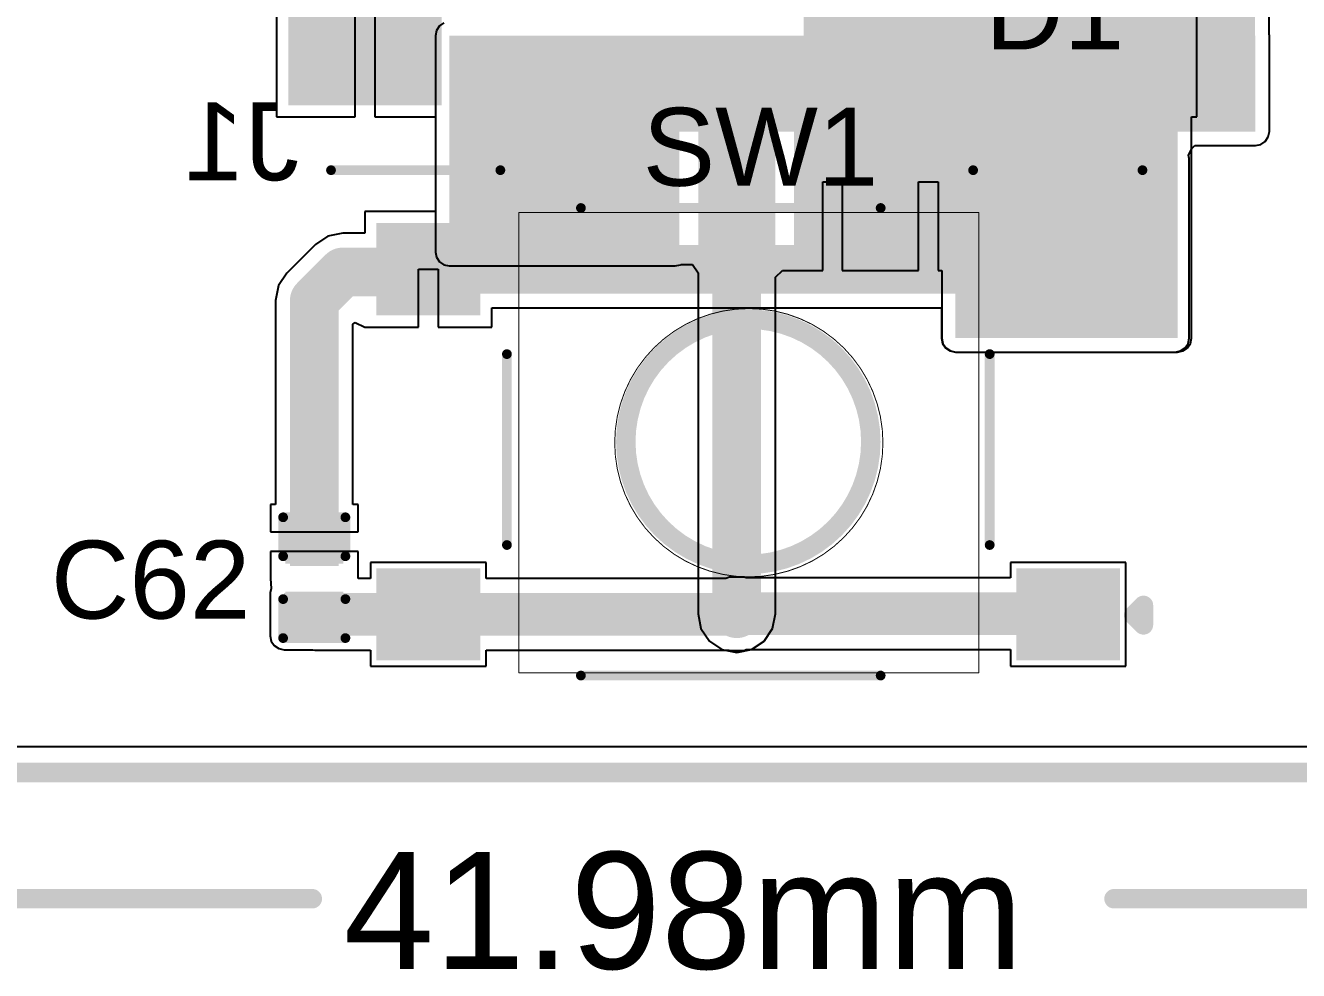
# Model space of a CAD drawing. Header units: millimetres. Extents: x -0.17 to 1.66, y -0.1 to 0.88.
# Drawn here: x 0.457 to 1.111, y -0.102 to 0.383 of the extents above; entities that cross this region are included whole.
import ezdxf

# ---------------------------------------------------------------- set-up
doc = ezdxf.new("R2010")
doc.units = ezdxf.units.MM
doc.header["$MEASUREMENT"] = 0
for name, color, linetype in [('BottomLayer', 5, 'Continuous'), ('BottomOverlay', 54, 'Continuous'), ('BottomPaste', 16, 'Continuous'), ('BottomSolder', 6, 'Continuous'), ('Mechanical1', 6, 'Continuous'), ('Mechanical2', 216, 'Continuous'), ('TopLayer', 1, 'Continuous'), ('TopOverlay', 2, 'Continuous'), ('TopPaste', 8, 'Continuous'), ('TopSolder', 216, 'Continuous'), ('ViaHoleLayer', 16, 'Continuous')]:
    doc.layers.add(name, color=color, linetype=linetype)
doc.styles.add('Arial', font='arial.ttf', dxfattribs={"height": 0.2})

# ---------------------------------------------------------------- blocks, each defined once
blk = doc.blocks.new('1_25_5PWB_B_1')
at = {"layer": 'BottomLayer'}
for points in [[(-0.22637785, 0.1072834), (-0.15551175, 0.1072834), (-0.15551175, -0.0068898), (-0.22637785, -0.0068898)], [(0.22637805, -0.0068898), (0.15551195, -0.0068898), (0.15551195, 0.1072834), (0.22637805, 0.1072834)], [(-0.11417315, -0.01476385), (-0.08267705, -0.01476385), (-0.08267705, -0.08562995), (-0.11417315, -0.08562995)], [(-0.06496055, -0.01476385), (-0.03346445, -0.01476385), (-0.03346445, -0.08562995), (-0.06496055, -0.08562995)], [(-0.01574795, -0.01476385), (0.01574815, -0.01476385), (0.01574815, -0.08562995), (-0.01574795, -0.08562995)], [(0.03346465, -0.01476385), (0.06496075, -0.01476385), (0.06496075, -0.08562995), (0.03346465, -0.08562995)], [(0.08267725, -0.01476385), (0.11417335, -0.01476385), (0.11417335, -0.08562995), (0.08267725, -0.08562995)]]:
    blk.add_hatch(color=5, dxfattribs=at).paths.add_polyline_path(points)
at = {"layer": 'BottomPaste'}
for points in [[(-0.22637785, 0.1072834), (-0.15551175, 0.1072834), (-0.15551175, -0.0068898), (-0.22637785, -0.0068898)], [(0.22637805, -0.0068898), (0.15551195, -0.0068898), (0.15551195, 0.1072834), (0.22637805, 0.1072834)], [(-0.11417315, -0.01476385), (-0.08267705, -0.01476385), (-0.08267705, -0.08562995), (-0.11417315, -0.08562995)], [(-0.06496055, -0.01476385), (-0.03346445, -0.01476385), (-0.03346445, -0.08562995), (-0.06496055, -0.08562995)], [(-0.01574795, -0.01476385), (0.01574815, -0.01476385), (0.01574815, -0.08562995), (-0.01574795, -0.08562995)], [(0.03346465, -0.01476385), (0.06496075, -0.01476385), (0.06496075, -0.08562995), (0.03346465, -0.08562995)], [(0.08267725, -0.01476385), (0.11417335, -0.01476385), (0.11417335, -0.08562995), (0.08267725, -0.08562995)]]:
    blk.add_hatch(color=16, dxfattribs=at).paths.add_polyline_path(points)
at = {"layer": 'BottomSolder'}
for points in [[(-0.23037785, 0.1112834), (-0.15151175, 0.1112834), (-0.15151175, -0.0108898), (-0.23037785, -0.0108898)], [(0.23037805, -0.0108898), (0.15151195, -0.0108898), (0.15151195, 0.1112834), (0.23037805, 0.1112834)], [(-0.11817315, -0.01076385), (-0.07867705, -0.01076385), (-0.07867705, -0.08962995), (-0.11817315, -0.08962995)], [(-0.06896055, -0.01076385), (-0.02946445, -0.01076385), (-0.02946445, -0.08962995), (-0.06896055, -0.08962995)], [(-0.01974795, -0.01076385), (0.01974815, -0.01076385), (0.01974815, -0.08962995), (-0.01974795, -0.08962995)], [(0.02946465, -0.01076385), (0.06896075, -0.01076385), (0.06896075, -0.08962995), (0.02946465, -0.08962995)], [(0.07867725, -0.01076385), (0.11817335, -0.01076385), (0.11817335, -0.08962995), (0.07867725, -0.08962995)]]:
    blk.add_hatch(color=6, dxfattribs=at).paths.add_polyline_path(points)
at = {"layer": 'BottomOverlay'}
for points, const_width in [([(-0.2154251, 0.1368031), (0.2105749, 0.1368031)], 0.005), ([(-0.0114251, 0.1208031), (-0.0014251, 0.1108031)], 0.01), ([(-0.0114251, 0.1208031), (0.0085749, 0.1208031)], 0.01), ([(-0.0014251, 0.1108031), (0.0085749, 0.1208031)], 0.01), ([(-0.2084251, -0.0441969), (-0.1214251, -0.0441969)], 0.005), ([(0.1214253, -0.0441969), (0.2084253, -0.0441969)], 0.005), ([(-0.1284251, -0.0601969), (-0.1234251, -0.0651969)], 0.01), ([(-0.1284251, -0.0701969), (-0.1284251, -0.0601969)], 0.01), ([(-0.1284251, -0.0701969), (-0.1234251, -0.0651969)], 0.01)]:
    blk.add_lwpolyline(points, dxfattribs=dict(at, const_width=const_width))
for points, const_width in [([(-0.2166751, 0.1368031, 1), (-0.2141751, 0.1368031, 1)], 0.0025), ([(0.2093249, 0.1368031, 1), (0.2118249, 0.1368031, 1)], 0.0025), ([(-0.0139251, 0.1208031, 1), (-0.0089251, 0.1208031, 1)], 0.005), ([(-0.0139251, 0.1208031, 1), (-0.0089251, 0.1208031, 1)], 0.005), ([(0.0060749, 0.1208031, 1), (0.0110749, 0.1208031, 1)], 0.005), ([(0.0060749, 0.1208031, 1), (0.0110749, 0.1208031, 1)], 0.005), ([(-0.0039251, 0.1108031, 1), (0.0010749, 0.1108031, 1)], 0.005), ([(-0.0039251, 0.1108031, 1), (0.0010749, 0.1108031, 1)], 0.005), ([(-0.2096751, -0.0441969, 1), (-0.2071751, -0.0441969, 1)], 0.0025), ([(-0.1226751, -0.0441969, 1), (-0.1201751, -0.0441969, 1)], 0.0025), ([(0.1201753, -0.0441969, 1), (0.1226753, -0.0441969, 1)], 0.0025), ([(0.2071753, -0.0441969, 1), (0.2096753, -0.0441969, 1)], 0.0025), ([(-0.1309251, -0.0601969, 1), (-0.1259251, -0.0601969, 1)], 0.005), ([(-0.1309251, -0.0601969, 1), (-0.1259251, -0.0601969, 1)], 0.005), ([(-0.1309251, -0.0701969, 1), (-0.1259251, -0.0701969, 1)], 0.005), ([(-0.1309251, -0.0701969, 1), (-0.1259251, -0.0701969, 1)], 0.005), ([(-0.1259251, -0.0651969, 1), (-0.1209251, -0.0651969, 1)], 0.005), ([(-0.1259251, -0.0651969, 1), (-0.1209251, -0.0651969, 1)], 0.005)]:
    blk.add_lwpolyline(points, format="xyb", close=True, dxfattribs=dict(at, const_width=const_width))
blk = doc.blocks.new('K2_1102SP_C4SC_04_2')
at = {"layer": 'TopLayer'}
for points in [[(-0.1417322, 0.06889775), (-0.1870078, 0.06889775), (-0.1870078, 0.10826785), (-0.1417322, 0.10826785)], [(0.187008, 0.06889775), (0.1417324, 0.06889775), (0.1417324, 0.10826785), (0.187008, 0.10826785)], [(-0.1417322, -0.10826765), (-0.1870078, -0.10826765), (-0.1870078, -0.06889755), (-0.1417322, -0.06889755)], [(0.187008, -0.10826765), (0.1417324, -0.10826765), (0.1417324, -0.06889755), (0.187008, -0.06889755)]]:
    blk.add_hatch(color=1, dxfattribs=at).paths.add_polyline_path(points)
at = {"layer": 'TopPaste'}
for points in [[(-0.1417322, 0.06889775), (-0.1870078, 0.06889775), (-0.1870078, 0.10826785), (-0.1417322, 0.10826785)], [(0.187008, 0.06889775), (0.1417324, 0.06889775), (0.1417324, 0.10826785), (0.187008, 0.10826785)], [(-0.1417322, -0.10826765), (-0.1870078, -0.10826765), (-0.1870078, -0.06889755), (-0.1417322, -0.06889755)], [(0.187008, -0.10826765), (0.1417324, -0.10826765), (0.1417324, -0.06889755), (0.187008, -0.06889755)]]:
    blk.add_hatch(color=8, dxfattribs=at).paths.add_polyline_path(points)
at = {"layer": 'TopSolder'}
for points in [[(-0.1377322, 0.06489775), (-0.1910078, 0.06489775), (-0.1910078, 0.11226785), (-0.1377322, 0.11226785)], [(0.191008, 0.06489775), (0.1377324, 0.06489775), (0.1377324, 0.11226785), (0.191008, 0.11226785)], [(-0.1377322, -0.11226765), (-0.1910078, -0.11226765), (-0.1910078, -0.06489755), (-0.1377322, -0.06489755)], [(0.191008, -0.11226765), (0.1377324, -0.11226765), (0.1377324, -0.06489755), (0.191008, -0.06489755)]]:
    blk.add_hatch(color=216, dxfattribs=at).paths.add_polyline_path(points)
at = {"layer": 'TopOverlay'}
for points, const_width in [([(0.086, 0.12), (-0.068, 0.12)], 0.005), ([(-0.198, 0.089), (-0.203, 0.094)], 0.01), ([(-0.203, 0.094), (-0.203, 0.084)], 0.01), ([(-0.198, 0.089), (-0.203, 0.084)], 0.01), ([(-0.124, 0.053), (-0.124, -0.045)], 0.005), ([(0.1240002, 0.053), (0.1240002, -0.045)], 0.005), ([(0.086, -0.1199998), (-0.068, -0.1199998)], 0.005)]:
    blk.add_lwpolyline(points, dxfattribs=dict(at, const_width=const_width))
for points, const_width in [([(-0.06925, 0.12, 1), (-0.06675, 0.12, 1)], 0.0025), ([(0.08475, 0.12, 1), (0.08725, 0.12, 1)], 0.0025), ([(-0.2055, 0.094, 1), (-0.2005, 0.094, 1)], 0.005), ([(-0.2055, 0.094, 1), (-0.2005, 0.094, 1)], 0.005), ([(-0.2005, 0.089, 1), (-0.1955, 0.089, 1)], 0.005), ([(-0.2005, 0.089, 1), (-0.1955, 0.089, 1)], 0.005), ([(-0.2055, 0.084, 1), (-0.2005, 0.084, 1)], 0.005), ([(-0.2055, 0.084, 1), (-0.2005, 0.084, 1)], 0.005), ([(0.0629365, 0, 1), (-0.0629365, 0, 1)], 0.01), ([(-0.12525, 0.053, 1), (-0.12275, 0.053, 1)], 0.0025), ([(0.1227502, 0.053, 1), (0.1252502, 0.053, 1)], 0.0025), ([(-0.0654365, 0, 1), (-0.0604365, 0, 1)], 0.005), ([(0.0604365, 0, 1), (0.0654365, 0, 1)], 0.005), ([(-0.12525, -0.045, 1), (-0.12275, -0.045, 1)], 0.0025), ([(0.1227502, -0.045, 1), (0.1252502, -0.045, 1)], 0.0025), ([(-0.06925, -0.1199998, 1), (-0.06675, -0.1199998, 1)], 0.0025), ([(0.08475, -0.1199998, 1), (0.08725, -0.1199998, 1)], 0.0025)]:
    blk.add_lwpolyline(points, format="xyb", close=True, dxfattribs=dict(at, const_width=const_width))
blk = doc.blocks.new('C___0402_8')
at = {"layer": 'TopLayer'}
for points in [[(-0.0275, -0.0125), (-0.0275, 0.0125), (-0.0095, 0.0125), (-0.0095, -0.0125)], [(0.0095, -0.0125), (0.0095, 0.0125), (0.0275, 0.0125), (0.0275, -0.0125)]]:
    blk.add_hatch(color=1, dxfattribs=at).paths.add_polyline_path(points)
at = {"layer": 'TopPaste'}
for points in [[(-0.0275, -0.0125), (-0.0275, 0.0125), (-0.0095, 0.0125), (-0.0095, -0.0125)], [(0.0095, -0.0125), (0.0095, 0.0125), (0.0275, 0.0125), (0.0275, -0.0125)]]:
    blk.add_hatch(color=8, dxfattribs=at).paths.add_polyline_path(points)
at = {"layer": 'TopSolder'}
for points in [[(-0.0298622, -0.0148622), (-0.0298622, 0.0148622), (-0.0071378, 0.0148622), (-0.0071378, -0.0148622)], [(0.0071378, -0.0148622), (0.0071378, 0.0148622), (0.0298622, 0.0148622), (0.0298622, -0.0148622)]]:
    blk.add_hatch(color=216, dxfattribs=at).paths.add_polyline_path(points)
at = {"layer": 'TopOverlay', "const_width": 0.005}
for points in [[(-0.031, -0.016), (-0.031, 0.016)], [(-0.011, 0.016), (-0.031, 0.016)], [(0.031, 0.016), (0.011, 0.016)], [(0.031, -0.016), (0.031, 0.016)], [(-0.011, -0.016), (-0.031, -0.016)], [(0.031, -0.016), (0.011, -0.016)]]:
    blk.add_lwpolyline(points, dxfattribs=at)
at = {"layer": 'TopOverlay', "const_width": 0.0025}
for points in [[(-0.03225, 0.016, 1), (-0.02975, 0.016, 1)], [(-0.03225, 0.016, 1), (-0.02975, 0.016, 1)], [(-0.01225, 0.016, 1), (-0.00975, 0.016, 1)], [(0.00975, 0.016, 1), (0.01225, 0.016, 1)], [(0.02975, 0.016, 1), (0.03225, 0.016, 1)], [(0.02975, 0.016, 1), (0.03225, 0.016, 1)], [(-0.03225, -0.016, 1), (-0.02975, -0.016, 1)], [(-0.03225, -0.016, 1), (-0.02975, -0.016, 1)], [(-0.01225, -0.016, 1), (-0.00975, -0.016, 1)], [(0.00975, -0.016, 1), (0.01225, -0.016, 1)], [(0.02975, -0.016, 1), (0.03225, -0.016, 1)], [(0.02975, -0.016, 1), (0.03225, -0.016, 1)]]:
    blk.add_lwpolyline(points, format="xyb", close=True, dxfattribs=at)

msp = doc.modelspace()

# ---------------------------------------------------------------- hatches: boundary and pattern name
at = {"layer": 'BottomLayer'}
for points in [[(0.856841, 0.265197), (1.049, 0.265197), (1.049, 0.397197), (0.856841, 0.397197)], [(0.674841, 0.267197), (0.790841, 0.267197), (0.790841, 0.375197), (0.674841, 0.375197)], [(0.935, 0.223), (1.049, 0.223), (1.049, 0.307), (0.935, 0.307)]]:
    msp.add_hatch(color=5, dxfattribs=at).paths.add_polyline_path(points)
h = msp.add_hatch(color=5, dxfattribs=at)
edge = h.paths.add_edge_path()
edge.add_arc((0.690841, 0.357197), 0.011811, 0, 360)
h = msp.add_hatch(color=5, dxfattribs=at)
edge = h.paths.add_edge_path()
edge.add_arc((0.718841, 0.357197), 0.011811, 0, 360)
h = msp.add_hatch(color=5, dxfattribs=at)
edge = h.paths.add_edge_path()
edge.add_arc((0.746841, 0.357197), 0.011811, 0, 360)
h = msp.add_hatch(color=5, dxfattribs=at)
edge = h.paths.add_edge_path()
edge.add_arc((0.774841, 0.357197), 0.011811, 0, 360)
h = msp.add_hatch(color=5, dxfattribs=at)
edge = h.paths.add_edge_path()
edge.add_arc((0.690841, 0.3306971), 0.011811, 0, 360)
h = msp.add_hatch(color=5, dxfattribs=at)
edge = h.paths.add_edge_path()
edge.add_arc((0.690841, 0.3041972), 0.011811, 0, 360)
h = msp.add_hatch(color=5, dxfattribs=at)
edge = h.paths.add_edge_path()
edge.add_arc((0.951841, 0.295197), 0.011811, 0, 360)
h = msp.add_hatch(color=5, dxfattribs=at)
edge = h.paths.add_edge_path()
edge.add_arc((0.9785606, 0.295197), 0.011811, 0, 360)
h = msp.add_hatch(color=5, dxfattribs=at)
edge = h.paths.add_edge_path()
edge.add_arc((1.0052802, 0.295197), 0.011811, 0, 360)
h = msp.add_hatch(color=5, dxfattribs=at)
edge = h.paths.add_edge_path()
edge.add_arc((1.0319998, 0.295197), 0.011811, 0, 360)
h = msp.add_hatch(color=5, dxfattribs=at)
edge = h.paths.add_edge_path()
edge.add_arc((1.0319998, 0.2685001), 0.011811, 0, 360)
h = msp.add_hatch(color=5, dxfattribs=at)
edge = h.paths.add_edge_path()
edge.add_arc((1.0319998, 0.2420002), 0.011811, 0, 360)
h = msp.add_hatch(color=5, dxfattribs=at)
edge = h.paths.add_edge_path()
edge.add_arc((0.822526, 0.081512), 0.011811, 0, 360)
at = {"layer": 'BottomSolder'}
h = msp.add_hatch(color=6, dxfattribs=at)
edge = h.paths.add_edge_path()
edge.add_arc((0.690841, 0.357197), 0.015811, 0, 360)
h = msp.add_hatch(color=6, dxfattribs=at)
edge = h.paths.add_edge_path()
edge.add_arc((0.718841, 0.357197), 0.015811, 0, 360)
h = msp.add_hatch(color=6, dxfattribs=at)
edge = h.paths.add_edge_path()
edge.add_arc((0.746841, 0.357197), 0.015811, 0, 360)
h = msp.add_hatch(color=6, dxfattribs=at)
edge = h.paths.add_edge_path()
edge.add_arc((0.774841, 0.357197), 0.015811, 0, 360)
h = msp.add_hatch(color=6, dxfattribs=at)
edge = h.paths.add_edge_path()
edge.add_arc((0.690841, 0.3306971), 0.015811, 0, 360)
h = msp.add_hatch(color=6, dxfattribs=at)
edge = h.paths.add_edge_path()
edge.add_arc((0.690841, 0.3041972), 0.015811, 0, 360)
h = msp.add_hatch(color=6, dxfattribs=at)
edge = h.paths.add_edge_path()
edge.add_arc((0.951841, 0.295197), 0.015811, 0, 360)
h = msp.add_hatch(color=6, dxfattribs=at)
edge = h.paths.add_edge_path()
edge.add_arc((0.9785606, 0.295197), 0.015811, 0, 360)
h = msp.add_hatch(color=6, dxfattribs=at)
edge = h.paths.add_edge_path()
edge.add_arc((1.0052802, 0.295197), 0.015811, 0, 360)
h = msp.add_hatch(color=6, dxfattribs=at)
edge = h.paths.add_edge_path()
edge.add_arc((1.0319998, 0.295197), 0.015811, 0, 360)
h = msp.add_hatch(color=6, dxfattribs=at)
edge = h.paths.add_edge_path()
edge.add_arc((1.0319998, 0.2685001), 0.015811, 0, 360)
h = msp.add_hatch(color=6, dxfattribs=at)
edge = h.paths.add_edge_path()
edge.add_arc((1.0319998, 0.2420002), 0.015811, 0, 360)
at = {"layer": 'TopLayer'}
for points in [[(1.005841, 0.334197), (1.088841, 0.334197), (1.088841, 0.570197), (1.005841, 0.570197)], [(0.674841, 0.329), (1.089, 0.329), (1.089, 0.378197), (0.674841, 0.378197)], [(0.674841, 0.2879923), (0.788841, 0.2879923), (0.788841, 0.3781969), (0.674841, 0.3781969)], [(0.934841, 0.223), (1.047841, 0.223), (1.047841, 0.315197), (0.934841, 0.315197)], [(0.593, 0.106), (0.618, 0.106), (0.618, 0.131), (0.593, 0.131)], [(0.59, 0.070197), (0.612, 0.070197), (0.612, 0.092197), (0.59, 0.092197)]]:
    msp.add_hatch(color=1, dxfattribs=at).paths.add_polyline_path(points)
h = msp.add_hatch(color=1, dxfattribs=at)
edge = h.paths.add_edge_path()
edge.add_arc((0.690841, 0.357197), 0.011811, 0, 360)
h = msp.add_hatch(color=1, dxfattribs=at)
edge = h.paths.add_edge_path()
edge.add_arc((0.718841, 0.357197), 0.011811, 0, 360)
h = msp.add_hatch(color=1, dxfattribs=at)
edge = h.paths.add_edge_path()
edge.add_arc((0.746841, 0.357197), 0.011811, 0, 360)
h = msp.add_hatch(color=1, dxfattribs=at)
edge = h.paths.add_edge_path()
edge.add_arc((0.774841, 0.357197), 0.011811, 0, 360)
h = msp.add_hatch(color=1, dxfattribs=at)
edge = h.paths.add_edge_path()
edge.add_arc((0.690841, 0.3306971), 0.011811, 0, 360)
h = msp.add_hatch(color=1, dxfattribs=at)
edge = h.paths.add_edge_path()
edge.add_arc((0.690841, 0.3041972), 0.011811, 0, 360)
h = msp.add_hatch(color=1, dxfattribs=at)
edge = h.paths.add_edge_path()
edge.add_arc((0.951841, 0.295197), 0.011811, 0, 360)
h = msp.add_hatch(color=1, dxfattribs=at)
edge = h.paths.add_edge_path()
edge.add_arc((0.9785606, 0.295197), 0.011811, 0, 360)
h = msp.add_hatch(color=1, dxfattribs=at)
edge = h.paths.add_edge_path()
edge.add_arc((1.0052802, 0.295197), 0.011811, 0, 360)
h = msp.add_hatch(color=1, dxfattribs=at)
edge = h.paths.add_edge_path()
edge.add_arc((1.0319998, 0.295197), 0.011811, 0, 360)
h = msp.add_hatch(color=1, dxfattribs=at)
edge = h.paths.add_edge_path()
edge.add_arc((1.0319998, 0.2685001), 0.011811, 0, 360)
h = msp.add_hatch(color=1, dxfattribs=at)
edge = h.paths.add_edge_path()
edge.add_arc((1.0319998, 0.2420002), 0.011811, 0, 360)
h = msp.add_hatch(color=1, dxfattribs=at)
edge = h.paths.add_edge_path()
edge.add_arc((0.822526, 0.081512), 0.011811, 0, 360)
at = {"layer": 'TopSolder'}
h = msp.add_hatch(color=216, dxfattribs=at)
edge = h.paths.add_edge_path()
edge.add_arc((0.690841, 0.357197), 0.015811, 0, 360)
h = msp.add_hatch(color=216, dxfattribs=at)
edge = h.paths.add_edge_path()
edge.add_arc((0.718841, 0.357197), 0.015811, 0, 360)
h = msp.add_hatch(color=216, dxfattribs=at)
edge = h.paths.add_edge_path()
edge.add_arc((0.746841, 0.357197), 0.015811, 0, 360)
h = msp.add_hatch(color=216, dxfattribs=at)
edge = h.paths.add_edge_path()
edge.add_arc((0.774841, 0.357197), 0.015811, 0, 360)
h = msp.add_hatch(color=216, dxfattribs=at)
edge = h.paths.add_edge_path()
edge.add_arc((0.690841, 0.3306971), 0.015811, 0, 360)
h = msp.add_hatch(color=216, dxfattribs=at)
edge = h.paths.add_edge_path()
edge.add_arc((0.690841, 0.3041972), 0.015811, 0, 360)
h = msp.add_hatch(color=216, dxfattribs=at)
edge = h.paths.add_edge_path()
edge.add_arc((0.951841, 0.295197), 0.015811, 0, 360)
h = msp.add_hatch(color=216, dxfattribs=at)
edge = h.paths.add_edge_path()
edge.add_arc((0.9785606, 0.295197), 0.015811, 0, 360)
h = msp.add_hatch(color=216, dxfattribs=at)
edge = h.paths.add_edge_path()
edge.add_arc((1.0052802, 0.295197), 0.015811, 0, 360)
h = msp.add_hatch(color=216, dxfattribs=at)
edge = h.paths.add_edge_path()
edge.add_arc((1.0319998, 0.295197), 0.015811, 0, 360)
h = msp.add_hatch(color=216, dxfattribs=at)
edge = h.paths.add_edge_path()
edge.add_arc((1.0319998, 0.2685001), 0.015811, 0, 360)
h = msp.add_hatch(color=216, dxfattribs=at)
edge = h.paths.add_edge_path()
edge.add_arc((1.0319998, 0.2420002), 0.015811, 0, 360)
at = {"layer": 'ViaHoleLayer'}
h = msp.add_hatch(color=16, dxfattribs=at)
edge = h.paths.add_edge_path()
edge.add_arc((0.690841, 0.357197), 0.0059055, 0, 360)
h = msp.add_hatch(color=16, dxfattribs=at)
edge = h.paths.add_edge_path()
edge.add_arc((0.718841, 0.357197), 0.0059055, 0, 360)
h = msp.add_hatch(color=16, dxfattribs=at)
edge = h.paths.add_edge_path()
edge.add_arc((0.746841, 0.357197), 0.0059055, 0, 360)
h = msp.add_hatch(color=16, dxfattribs=at)
edge = h.paths.add_edge_path()
edge.add_arc((0.774841, 0.357197), 0.0059055, 0, 360)
h = msp.add_hatch(color=16, dxfattribs=at)
edge = h.paths.add_edge_path()
edge.add_arc((0.690841, 0.3306971), 0.0059055, 0, 360)
h = msp.add_hatch(color=16, dxfattribs=at)
edge = h.paths.add_edge_path()
edge.add_arc((0.690841, 0.3041972), 0.0059055, 0, 360)
h = msp.add_hatch(color=16, dxfattribs=at)
edge = h.paths.add_edge_path()
edge.add_arc((0.951841, 0.295197), 0.0059055, 0, 360)
h = msp.add_hatch(color=16, dxfattribs=at)
edge = h.paths.add_edge_path()
edge.add_arc((0.9785606, 0.295197), 0.0059055, 0, 360)
h = msp.add_hatch(color=16, dxfattribs=at)
edge = h.paths.add_edge_path()
edge.add_arc((1.0052802, 0.295197), 0.0059055, 0, 360)
h = msp.add_hatch(color=16, dxfattribs=at)
edge = h.paths.add_edge_path()
edge.add_arc((1.0319998, 0.295197), 0.0059055, 0, 360)
h = msp.add_hatch(color=16, dxfattribs=at)
edge = h.paths.add_edge_path()
edge.add_arc((1.0319998, 0.2685001), 0.0059055, 0, 360)
h = msp.add_hatch(color=16, dxfattribs=at)
edge = h.paths.add_edge_path()
edge.add_arc((1.0319998, 0.2420002), 0.0059055, 0, 360)
h = msp.add_hatch(color=16, dxfattribs=at)
edge = h.paths.add_edge_path()
edge.add_arc((0.822526, 0.081512), 0.0059055, 0, 360)

# ---------------------------------------------------------------- linework, layer by layer
at = {"layer": 'BottomLayer'}
for p, q in [((0.6365811, 0.4035907), (0.6365811, 0.3365041)), ((0.5861481, 0.3985907), (0.5861481, 0.3365041)), ((0.6265811, 0.3365041), (0.6265811, 0.3985907)), ((1.0589039, 0.3365041), (1.0589039, 0.3985905)), ((0.5861481, 0.3365041), (0.6265811, 0.3365041)), ((0.6365811, 0.3365041), (0.6677039, 0.3365041)), ((0.6677039, 0.3365041), (0.6677039, 0.267197)), ((1.0561371, 0.307), (1.0561371, 0.3365041)), ((1.0561371, 0.3365041), (1.0589039, 0.3365041)), ((0.8667386, 0.257764), (0.8667386, 0.303197)), ((0.8667386, 0.303197), (0.8767386, 0.303197)), ((0.8767386, 0.303197), (0.8767386, 0.257764)), ((0.9159512, 0.257764), (0.9159512, 0.303197)), ((0.9159512, 0.303197), (0.9259512, 0.303197)), ((0.9259512, 0.303197), (0.9259512, 0.257764)), ((1.0561371, 0.223), (1.0561371, 0.307)), ((0.6677039, 0.267197), (0.6682472, 0.2644658)), ((0.6682472, 0.2644658), (0.6697943, 0.2621503)), ((0.6697943, 0.2621503), (0.6721098, 0.2606032)), ((0.6721098, 0.2606032), (0.674841, 0.2600599)), ((0.674841, 0.2600599), (0.790841, 0.2600599)), ((0.790841, 0.2600599), (0.7935722, 0.2606032)), ((0.7935722, 0.2606032), (0.7938129, 0.260764)), ((0.7938129, 0.260764), (0.7960614, 0.2607639)), ((0.7960614, 0.2607639), (0.7997779, 0.2607639)), ((0.7997779, 0.2607639), (0.802644, 0.2564553)), ((0.802644, 0.2564553), (0.802644, 0.081512)), ((0.842408, 0.254342), (0.8459906, 0.2577639)), ((0.8459906, 0.2577639), (0.8490314, 0.257764)), ((0.8490314, 0.257764), (0.8667386, 0.257764)), ((0.8767386, 0.257764), (0.9159512, 0.257764)), ((0.9259512, 0.257764), (0.9278629, 0.257764)), ((0.9278629, 0.257764), (0.9278629, 0.223)), ((0.842408, 0.081512), (0.842408, 0.254342)), ((0.9278629, 0.223), (0.9284062, 0.2202688)), ((1.0555938, 0.2202688), (1.0561371, 0.223)), ((0.9284062, 0.2202688), (0.9299533, 0.2179533)), ((0.9299533, 0.2179533), (0.9322688, 0.2164062)), ((0.9322688, 0.2164062), (0.935, 0.2158629)), ((0.935, 0.2158629), (1.049, 0.2158629)), ((1.049, 0.2158629), (1.0517312, 0.2164062)), ((1.0517312, 0.2164062), (1.0540467, 0.2179533)), ((1.0540467, 0.2179533), (1.0555938, 0.2202688)), ((0.802644, 0.081512), (0.8041574, 0.0739035)), ((0.8408946, 0.0739035), (0.842408, 0.081512)), ((0.8041574, 0.0739035), (0.8084673, 0.0674533)), ((0.8365847, 0.0674533), (0.8408946, 0.0739035)), ((0.8084673, 0.0674533), (0.8149175, 0.0631434)), ((0.8301345, 0.0631434), (0.8365847, 0.0674533)), ((0.8149175, 0.0631434), (0.822526, 0.06163)), ((0.822526, 0.06163), (0.8301345, 0.0631434)), ((1.639841, 0.013197), (0.013841, 0.013197))]:
    msp.add_line(p, q, dxfattribs=at)
at = {"layer": 'BottomLayer', "const_width": 0.025}
msp.add_lwpolyline([(0.822526, 0.081512), (0.822526, 0.303197)], dxfattribs=at)
at = {"layer": 'BottomLayer', "const_width": 0.0125}
for points in [[(0.816276, 0.303197, 1), (0.828776, 0.303197, 1)], [(0.816276, 0.081512, 1), (0.828776, 0.081512, 1)]]:
    msp.add_lwpolyline(points, format="xyb", close=True, dxfattribs=at)
at = {"layer": 'Mechanical1'}
for points, const_width in [([(0.7106299, 0.2874015), (0.9468504, 0.2874015)], 0.0005), ([(0.7106299, 0.0511811), (0.7106299, 0.2874015)], 0.0005), ([(0.9468504, 0.0511811), (0.9468504, 0.2874015)], 0.0005), ([(0.7106299, 0.0511811), (0.9468504, 0.0511811)], 0.0005), ([(0, -0.064803), (0.6044819, -0.064803)], 0.01), ([(1.016359, -0.064803), (1.652841, -0.064803)], 0.01)]:
    msp.add_lwpolyline(points, dxfattribs=dict(at, const_width=const_width))
for points, const_width in [([(0.7105049, 0.2874015, 1), (0.7107549, 0.2874015, 1)], 0.00025), ([(0.7105049, 0.2874015, 1), (0.7107549, 0.2874015, 1)], 0.00025), ([(0.9467254, 0.2874015, 1), (0.9469754, 0.2874015, 1)], 0.00025), ([(0.9467254, 0.2874015, 1), (0.9469754, 0.2874015, 1)], 0.00025), ([(0.7597175, 0.1692913, 1), (0.7599675, 0.1692913, 1)], 0.00025), ([(0.7597175, 0.1692913, 1), (0.7599675, 0.1692913, 1)], 0.00025), ([(0.8975127, 0.1692913, 1), (0.8977627, 0.1692913, 1)], 0.00025), ([(0.8975127, 0.1692913, 1), (0.8977627, 0.1692913, 1)], 0.00025), ([(0.7105049, 0.0511811, 1), (0.7107549, 0.0511811, 1)], 0.00025), ([(0.7105049, 0.0511811, 1), (0.7107549, 0.0511811, 1)], 0.00025), ([(0.9467254, 0.0511811, 1), (0.9469754, 0.0511811, 1)], 0.00025), ([(0.9467254, 0.0511811, 1), (0.9469754, 0.0511811, 1)], 0.00025), ([(0.6019819, -0.064803, 1), (0.6069819, -0.064803, 1)], 0.005), ([(1.013859, -0.064803, 1), (1.018859, -0.064803, 1)], 0.005)]:
    msp.add_lwpolyline(points, format="xyb", close=True, dxfattribs=dict(at, const_width=const_width))
at = {"layer": 'Mechanical1', "const_width": 0.0005}
for points in [[(0.7598425, 0.1692913, -0.9999999999999999), (0.8976377, 0.1692913)], [(0.8976377, 0.1692913, -0.9999999999999999), (0.7598425, 0.1692913)]]:
    msp.add_lwpolyline(points, format="xyb", dxfattribs=at)
at = {"layer": 'Mechanical2', "const_width": 0.01}
msp.add_lwpolyline([(0, 0), (1.652841, 0)], dxfattribs=at)
at = {"layer": 'TopLayer'}
for p, q in [((1.0959781, 0.3789963), (1.0959781, 0.570197)), ((0.6682472, 0.3809282), (0.6677039, 0.378197)), ((0.6697943, 0.3832437), (0.6682472, 0.3809282)), ((0.6721098, 0.3847908), (0.6697943, 0.3832437)), ((0.6677039, 0.378197), (0.6677039, 0.329)), ((1.0961371, 0.378197), (1.0959781, 0.3789963)), ((1.0961371, 0.329), (1.0961371, 0.378197)), ((0.6677039, 0.329), (0.6677039, 0.2880474)), ((1.0955938, 0.3262688), (1.0961371, 0.329)), ((1.0565778, 0.3204196), (1.0578193, 0.3218629)), ((1.0578193, 0.3218629), (1.089, 0.3218629)), ((1.089, 0.3218629), (1.0917312, 0.3224062)), ((1.0917312, 0.3224062), (1.0940467, 0.3239533)), ((1.0940467, 0.3239533), (1.0955938, 0.3262688)), ((1.0546467, 0.3168628), (1.0565778, 0.3204196)), ((1.0549781, 0.315197), (1.0546467, 0.3168628)), ((1.0549781, 0.223), (1.0549781, 0.315197)), ((0.6677039, 0.2880474), (0.631463, 0.2880474)), ((0.631463, 0.2880474), (0.631463, 0.2768447)), ((0.6125361, 0.2753313), (0.606086, 0.2710214)), ((0.6201447, 0.2768447), (0.6125361, 0.2753313)), ((0.631463, 0.2768447), (0.6201447, 0.2768447)), ((0.606086, 0.2710214), (0.5914413, 0.2563767)), ((0.5914413, 0.2563767), (0.5871314, 0.2499265)), ((0.6591008, 0.2286774), (0.6591008, 0.2583624)), ((0.6591008, 0.2583624), (0.6691008, 0.2583624)), ((0.6691008, 0.2583624), (0.6691008, 0.2286774)), ((0.5871314, 0.2499265), (0.585618, 0.242318)), ((0.585618, 0.242318), (0.585618, 0.137512)), ((0.6967386, 0.2286774), (0.6967386, 0.2384804)), ((0.6967386, 0.2384804), (0.9277039, 0.2384804)), ((0.9277039, 0.2384804), (0.9277039, 0.223)), ((0.625382, 0.2301993), (0.626463, 0.2309216)), ((0.625382, 0.137512), (0.625382, 0.2301993)), ((0.626463, 0.2309216), (0.6314631, 0.2286773)), ((0.6314631, 0.2286773), (0.6314631, 0.2286774)), ((0.6314631, 0.2286774), (0.6591008, 0.2286774)), ((0.6691008, 0.2286774), (0.6967386, 0.2286774)), ((0.9277039, 0.223), (0.9282472, 0.2202688)), ((1.0544348, 0.2202688), (1.0549781, 0.223)), ((0.9282472, 0.2202688), (0.9297943, 0.2179533)), ((0.9297943, 0.2179533), (0.9321098, 0.2164062)), ((0.9321098, 0.2164062), (0.934841, 0.2158629)), ((0.934841, 0.2158629), (1.047841, 0.2158629)), ((1.047841, 0.2158629), (1.0505722, 0.2164062)), ((1.0505722, 0.2164062), (1.0528877, 0.2179533)), ((1.0528877, 0.2179533), (1.0544348, 0.2202688)), ((0.585618, 0.137512), (0.583, 0.137512)), ((0.583, 0.137512), (0.583, 0.123512)), ((0.628, 0.137512), (0.625382, 0.137512)), ((0.628, 0.123512), (0.628, 0.137512)), ((0.583, 0.123512), (0.628, 0.123512)), ((0.628, 0.113512), (0.583, 0.113512)), ((0.583, 0.113512), (0.583, 0.0995121)), ((0.628, 0.0995496), (0.628, 0.113512)), ((0.6937386, 0.107882), (0.634463, 0.107882)), ((0.634463, 0.107882), (0.634463, 0.0995496)), ((0.6937386, 0.0995496), (0.6937386, 0.107882)), ((1.0224788, 0.107882), (0.9632032, 0.107882)), ((0.9632032, 0.107882), (0.9632032, 0.0998646)), ((1.0224788, 0.054512), (1.0224788, 0.107882)), ((0.583, 0.0995121), (0.5829999, 0.0995121)), ((0.5829999, 0.0995121), (0.5833234, 0.094512)), ((0.634463, 0.0995496), (0.628, 0.0995496)), ((0.8169171, 0.0995496), (0.6937386, 0.0995496)), ((0.8187843, 0.100323), (0.8169171, 0.0995496)), ((0.8262677, 0.100323), (0.8187843, 0.100323)), ((0.8273744, 0.0998646), (0.8262677, 0.100323)), ((0.9632032, 0.0998646), (0.8273744, 0.0998646)), ((0.5833234, 0.094512), (0.5828629, 0.092197)), ((0.5828629, 0.092197), (0.5828629, 0.070197)), ((0.5828629, 0.070197), (0.5834062, 0.0674658)), ((0.5834062, 0.0674658), (0.5849533, 0.0651503)), ((0.5849533, 0.0651503), (0.5872688, 0.0636032)), ((0.5872688, 0.0636032), (0.59, 0.0630599)), ((0.59, 0.0630599), (0.6047316, 0.0630599)), ((0.6047316, 0.0630599), (0.605815, 0.0628444)), ((0.605815, 0.0628444), (0.634463, 0.0628444)), ((0.634463, 0.0628444), (0.634463, 0.054512)), ((0.6937386, 0.054512), (0.6937386, 0.0628444)), ((0.6937386, 0.0628444), (0.8184381, 0.0628444)), ((0.8184381, 0.0628444), (0.8187843, 0.062701)), ((0.8187843, 0.062701), (0.8262677, 0.062701)), ((0.8262677, 0.062701), (0.8273744, 0.0631594)), ((0.8273744, 0.0631594), (0.9632032, 0.0631594)), ((0.9632032, 0.0631594), (0.9632032, 0.054512)), ((0.634463, 0.054512), (0.6937386, 0.054512)), ((0.9632032, 0.054512), (1.0224788, 0.054512)), ((1.639841, 0.013197), (0.013841, 0.013197))]:
    msp.add_line(p, q, dxfattribs=at)
for points, const_width in [([(0.6055, 0.242318), (0.6201447, 0.2569627)], 0.025), ([(0.6201447, 0.2569627), (0.6627011, 0.2569627)], 0.025), ([(0.6627011, 0.2569627), (0.6641008, 0.2583624)], 0.025), ([(0.6641008, 0.2583624), (0.992841, 0.2583624)], 0.025), ([(0.6055, 0.118512), (0.6055, 0.242318)], 0.025), ([(0.605815, 0.081197), (0.8217721, 0.081197)], 0.022), ([(0.8217721, 0.081197), (0.8217768, 0.0812017)], 0.022), ([(0.8217768, 0.0812017), (0.8222063, 0.0812017)], 0.022), ([(0.8222063, 0.0812017), (0.822211, 0.081197)], 0.022), ([(0.822526, 0.081512), (0.992526, 0.081512)], 0.022)]:
    msp.add_lwpolyline(points, dxfattribs=dict(at, const_width=const_width))
for points, const_width in [([(0.6138947, 0.2569627, 1), (0.6263947, 0.2569627, 1)], 0.0125), ([(0.6138947, 0.2569627, 1), (0.6263947, 0.2569627, 1)], 0.0125), ([(0.6564511, 0.2569627, 1), (0.6689511, 0.2569627, 1)], 0.0125), ([(0.6564511, 0.2569627, 1), (0.6689511, 0.2569627, 1)], 0.0125), ([(0.6578508, 0.2583624, 1), (0.6703508, 0.2583624, 1)], 0.0125), ([(0.6578508, 0.2583624, 1), (0.6703508, 0.2583624, 1)], 0.0125), ([(0.986591, 0.2583624, 1), (0.999091, 0.2583624, 1)], 0.0125), ([(0.59925, 0.242318, 1), (0.61175, 0.242318, 1)], 0.0125), ([(0.59925, 0.242318, 1), (0.61175, 0.242318, 1)], 0.0125), ([(0.59925, 0.118512, 1), (0.61175, 0.118512, 1)], 0.0125), ([(0.600315, 0.081197, 1), (0.611315, 0.081197, 1)], 0.011), ([(0.8162721, 0.081197, 1), (0.8272721, 0.081197, 1)], 0.011), ([(0.8162721, 0.081197, 1), (0.8272721, 0.081197, 1)], 0.011), ([(0.8162768, 0.0812017, 1), (0.8272768, 0.0812017, 1)], 0.011), ([(0.8162768, 0.0812017, 1), (0.8272768, 0.0812017, 1)], 0.011), ([(0.8167063, 0.0812017, 1), (0.8277063, 0.0812017, 1)], 0.011), ([(0.8167063, 0.0812017, 1), (0.8277063, 0.0812017, 1)], 0.011), ([(0.816711, 0.081197, 1), (0.827711, 0.081197, 1)], 0.011), ([(0.817026, 0.081512, 1), (0.828026, 0.081512, 1)], 0.011), ([(0.987026, 0.081512, 1), (0.998026, 0.081512, 1)], 0.011)]:
    msp.add_lwpolyline(points, format="xyb", close=True, dxfattribs=dict(at, const_width=const_width))

# ---------------------------------------------------------------- block references
msp.add_blockref('1_25_5PWB_B_1', (0.8225259, 0.3533939))
for name, p, rotation in [('K2_1102SP_C4SC_04_2', (0.828471, 0.1697798), 180), ('C___0402_8', (0.6055, 0.100012), 270)]:
    msp.add_blockref(name, p, dxfattribs=dict(rotation=rotation))

# ---------------------------------------------------------------- texts
at = {"layer": 'BottomOverlay', "style": 'Arial', "text_generation_flag": 2}
msp.add_text('J1', height=0.04, dxfattribs=at).set_placement((0.597658, 0.3040065))
at = {"layer": 'Mechanical1', "style": 'Arial'}
msp.add_text('41.98mm', height=0.06, dxfattribs=at).set_placement((0.6204819, -0.1007933))
at = {"layer": 'TopOverlay', "style": 'Arial'}
for s, p in [('D1', (0.950183, 0.3712035)), ('SW1', (0.7741894, 0.3012035)), ('C62', (0.4701839, 0.0790185))]:
    msp.add_text(s, height=0.04, dxfattribs=at).set_placement(p)

doc.saveas('drawing.dxf')
